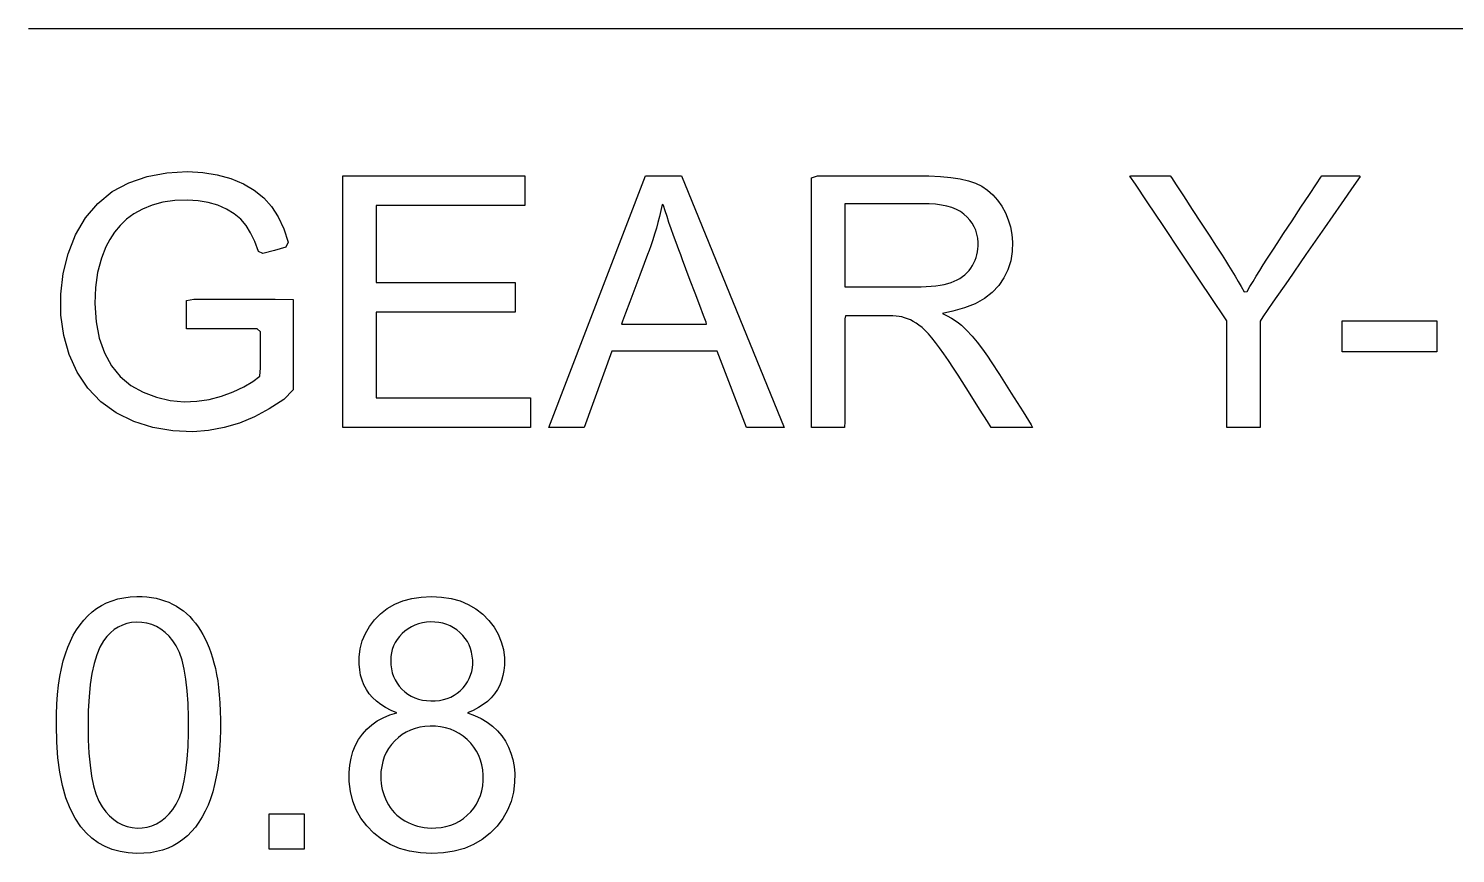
# Model space of a CAD drawing. Header units: metres. Extents: x -88 to 795, y -1311 to -705.
# Drawn here: x -88.2 to 155.5, y -1272.7 to -1131.8 of the extents above; entities that cross this region are included whole.
import ezdxf

# ---------------------------------------------------------------- set-up
doc = ezdxf.new("R2010")
doc.units = ezdxf.units.M

msp = doc.modelspace()

# ---------------------------------------------------------------- linework, layer by layer
at = {"layer": 'COMPONENT1'}
for p, q in [((-71.04, -1158.17), (-67.93, -1157.09)), ((-67.93, -1157.09), (-64.57, -1156.46)), ((-64.57, -1156.46), (-61.02, -1156.27)), ((-61.02, -1156.27), (-58.41, -1156.41)), ((-58.41, -1156.41), (-55.94, -1156.81)), ((-55.94, -1156.81), (-53.63, -1157.46)), ((-53.63, -1157.46), (-51.48, -1158.36)), ((-34.49, -1199.95), (-34.49, -1157)), ((-34.49, -1157), (-3.43, -1157)), ((-3.43, -1157), (-3.43, -1162.07)), ((0.7, -1199.95), (17.2, -1157)), ((17.2, -1157), (23.32, -1157)), ((23.32, -1157), (40.9, -1199.95)), ((45.53, -1157.31), (46.55, -1157)), ((45.53, -1163.23), (45.53, -1157.31)), ((46.55, -1157), (50.39, -1157)), ((50.39, -1157), (55.63, -1157)), ((55.63, -1157), (60.7, -1157)), ((60.7, -1157), (64.04, -1157)), ((64.04, -1157), (65.59, -1157.01)), ((65.59, -1157.01), (67.58, -1157.09)), ((67.58, -1157.09), (69.37, -1157.25)), ((69.37, -1157.25), (70.96, -1157.5)), ((70.96, -1157.5), (72.35, -1157.83)), ((99.94, -1157.03), (100.11, -1157)), ((100.87, -1158.43), (99.94, -1157.03)), ((100.11, -1157), (100.8, -1157)), ((100.8, -1157), (101.85, -1157)), ((101.85, -1157), (103.08, -1157)), ((103.08, -1157), (104.35, -1157)), ((104.35, -1157), (105.5, -1157)), ((105.5, -1157), (106.37, -1157)), ((106.37, -1157), (106.81, -1157)), ((106.81, -1157), (107.02, -1157.29)), ((107.02, -1157.29), (107.82, -1158.52)), ((131.79, -1158.34), (132.53, -1157.22)), ((132.53, -1157.22), (132.71, -1157)), ((132.71, -1157), (133.17, -1157)), ((133.17, -1157), (134.04, -1157)), ((134.04, -1157), (135.15, -1157)), ((135.15, -1157), (136.37, -1157)), ((136.37, -1157), (137.54, -1157)), ((137.54, -1157), (138.52, -1157)), ((139.24, -1157.08), (138.15, -1158.64)), ((138.52, -1157), (139.14, -1157)), ((139.14, -1157), (139.24, -1157.08)), ((-76.36, -1161.69), (-73.88, -1159.69)), ((-73.88, -1159.69), (-71.04, -1158.17)), ((-51.48, -1158.36), (-49.61, -1159.45)), ((-49.61, -1159.45), (-48, -1160.75)), ((72.35, -1157.83), (73.55, -1158.25)), ((73.55, -1158.25), (74.62, -1158.78)), ((74.62, -1158.78), (75.61, -1159.44)), ((75.61, -1159.44), (76.51, -1160.23)), ((102.88, -1161.43), (100.87, -1158.43)), ((107.82, -1158.52), (109.07, -1160.42)), ((130.6, -1160.15), (131.79, -1158.34)), ((138.15, -1158.64), (136, -1161.76)), ((-78.45, -1164.15), (-76.36, -1161.69)), ((-67.04, -1161.99), (-68.69, -1162.66)), ((-65.21, -1161.5), (-67.04, -1161.99)), ((-63.21, -1161.22), (-65.21, -1161.5)), ((-61.05, -1161.13), (-63.21, -1161.22)), ((-59.22, -1161.24), (-61.05, -1161.13)), ((-57.49, -1161.53), (-59.22, -1161.24)), ((-55.86, -1162.02), (-57.49, -1161.53)), ((-54.34, -1162.69), (-55.86, -1162.02)), ((-48, -1160.75), (-46.67, -1162.25)), ((-46.67, -1162.25), (-45.55, -1164)), ((-3.43, -1162.07), (-28.8, -1162.07)), ((-28.8, -1162.07), (-28.8, -1175.22)), ((20.05, -1161.91), (19.83, -1162.92)), ((20.28, -1162.03), (20.05, -1161.91)), ((20.56, -1162.94), (20.28, -1162.03)), ((51.66, -1161.74), (51.22, -1161.75)), ((51.22, -1161.75), (51.22, -1162.49)), ((53.05, -1161.74), (51.66, -1161.74)), ((55.12, -1161.74), (53.05, -1161.74)), ((57.54, -1161.74), (55.12, -1161.74)), ((60.03, -1161.74), (57.54, -1161.74)), ((62.26, -1161.74), (60.03, -1161.74)), ((63.95, -1161.74), (62.26, -1161.74)), ((64.77, -1161.74), (63.95, -1161.74)), ((65.67, -1161.76), (64.77, -1161.74)), ((66.75, -1161.84), (65.67, -1161.76)), ((67.75, -1161.97), (66.75, -1161.84)), ((68.67, -1162.16), (67.75, -1161.97)), ((69.52, -1162.41), (68.67, -1162.16)), ((70.29, -1162.73), (69.52, -1162.41)), ((76.51, -1160.23), (77.32, -1161.14)), ((77.32, -1161.14), (78.05, -1162.18)), ((78.05, -1162.18), (78.67, -1163.32)), ((105.58, -1165.47), (102.88, -1161.43)), ((109.07, -1160.42), (110.56, -1162.71)), ((127.61, -1164.68), (129.14, -1162.36)), ((129.14, -1162.36), (130.6, -1160.15)), ((136, -1161.76), (133.15, -1165.87)), ((-80.15, -1167.08), (-78.45, -1164.15)), ((-71.44, -1164.41), (-72.54, -1165.47)), ((-70.16, -1163.47), (-71.44, -1164.41)), ((-68.69, -1162.66), (-70.16, -1163.47)), ((-53.03, -1163.48), (-54.34, -1162.69)), ((-51.92, -1164.4), (-53.03, -1163.48)), ((-51.02, -1165.45), (-51.92, -1164.4)), ((-45.55, -1164), (-44.59, -1166.03)), ((19.59, -1163.92), (19.33, -1164.93)), ((19.83, -1162.92), (19.59, -1163.92)), ((20.87, -1163.92), (20.56, -1162.94)), ((21.21, -1164.94), (20.87, -1163.92)), ((45.53, -1173.99), (45.53, -1163.23)), ((51.22, -1162.49), (51.22, -1164.15)), ((51.22, -1164.15), (51.22, -1166.43)), ((70.98, -1163.1), (70.29, -1162.73)), ((71.59, -1163.53), (70.98, -1163.1)), ((72.13, -1164.02), (71.59, -1163.53)), ((72.6, -1164.54), (72.13, -1164.02)), ((73, -1165.09), (72.6, -1164.54)), ((78.67, -1163.32), (79.16, -1164.49)), ((79.16, -1164.49), (79.53, -1165.72)), ((110.56, -1162.71), (112.12, -1165.09)), ((126.18, -1166.84), (127.61, -1164.68)), ((-81.43, -1170.31), (-80.15, -1167.08)), ((-73.48, -1166.63), (-74.29, -1167.85)), ((-72.54, -1165.47), (-73.48, -1166.63)), ((-50.24, -1166.7), (-51.02, -1165.45)), ((-49.54, -1168.18), (-50.24, -1166.7)), ((-44.59, -1166.03), (-43.81, -1168.33)), ((18.76, -1166.93), (18.44, -1167.92)), ((19.05, -1165.93), (18.76, -1166.93)), ((19.33, -1164.93), (19.05, -1165.93)), ((21.58, -1166.03), (21.21, -1164.94)), ((21.98, -1167.17), (21.58, -1166.03)), ((22.42, -1168.38), (21.98, -1167.17)), ((51.22, -1166.43), (51.22, -1169.01)), ((73.33, -1165.67), (73, -1165.09)), ((73.6, -1166.29), (73.33, -1165.67)), ((73.8, -1166.94), (73.6, -1166.29)), ((73.94, -1167.63), (73.8, -1166.94)), ((79.53, -1165.72), (79.76, -1166.98)), ((79.76, -1166.98), (79.87, -1168.29)), ((108.61, -1170), (105.58, -1165.47)), ((112.12, -1165.09), (113.55, -1167.28)), ((113.55, -1167.28), (114.66, -1168.97)), ((125.06, -1168.55), (126.18, -1166.84)), ((133.15, -1165.87), (130, -1170.42)), ((-74.97, -1169.13), (-75.73, -1171.06)), ((-74.29, -1167.85), (-74.97, -1169.13)), ((-48.91, -1169.9), (-49.54, -1168.18)), ((-46.19, -1169.71), (-48.17, -1170.26)), ((-44.21, -1169.17), (-46.19, -1169.71)), ((-43.81, -1168.33), (-44.21, -1169.17)), ((17.81, -1169.74), (17.54, -1170.44)), ((18.1, -1168.92), (17.81, -1169.74)), ((18.44, -1167.92), (18.1, -1168.92)), ((22.88, -1169.63), (22.42, -1168.38)), ((23.21, -1170.5), (22.88, -1169.63)), ((51.22, -1169.01), (51.22, -1171.57)), ((73.9, -1169.97), (73.97, -1169.48)), ((74, -1168.35), (73.94, -1167.63)), ((73.97, -1169.48), (74.01, -1168.97)), ((74.01, -1168.97), (74, -1168.35)), ((79.87, -1168.29), (79.82, -1169.88)), ((114.66, -1168.97), (115.25, -1169.87)), ((123.98, -1170.19), (124.43, -1169.51)), ((124.43, -1169.51), (125.06, -1168.55)), ((-82.28, -1173.68), (-81.43, -1170.31)), ((-75.73, -1171.06), (-76.38, -1173.49)), ((-48.17, -1170.26), (-48.91, -1169.9)), ((16.98, -1171.95), (16.22, -1173.97)), ((17.54, -1170.44), (16.98, -1171.95)), ((23.52, -1171.34), (23.21, -1170.5)), ((24.1, -1172.88), (23.52, -1171.34)), ((51.22, -1171.57), (51.22, -1173.8)), ((73.04, -1172.3), (73.28, -1171.85)), ((73.28, -1171.85), (73.49, -1171.39)), ((73.49, -1171.39), (73.66, -1170.93)), ((73.66, -1170.93), (73.8, -1170.45)), ((73.8, -1170.45), (73.9, -1169.97)), ((79.57, -1171.5), (79.1, -1173.01)), ((79.82, -1169.88), (79.57, -1171.5)), ((111.59, -1174.46), (108.61, -1170)), ((115.25, -1169.87), (115.66, -1170.52)), ((115.66, -1170.52), (116.23, -1171.42)), ((116.23, -1171.42), (116.79, -1172.32)), ((122.7, -1172.2), (123.33, -1171.21)), ((123.33, -1171.21), (123.98, -1170.19)), ((130, -1170.42), (126.94, -1174.84)), ((-82.68, -1177.19), (-82.28, -1173.68)), ((-76.38, -1173.49), (-76.75, -1176.04)), ((16.22, -1173.97), (15.37, -1176.24)), ((24.85, -1174.86), (24.1, -1172.88)), ((45.53, -1186.06), (45.53, -1173.99)), ((51.22, -1173.8), (51.22, -1175.36)), ((70.43, -1174.76), (70.9, -1174.49)), ((70.9, -1174.49), (71.33, -1174.2)), ((71.33, -1174.2), (71.74, -1173.88)), ((71.74, -1173.88), (72.11, -1173.52)), ((72.11, -1173.52), (72.45, -1173.14)), ((72.45, -1173.14), (72.76, -1172.73)), ((72.76, -1172.73), (73.04, -1172.3)), ((78.42, -1174.41), (77.53, -1175.72)), ((79.1, -1173.01), (78.42, -1174.41)), ((114.14, -1178.27), (111.59, -1174.46)), ((116.79, -1172.32), (117.34, -1173.21)), ((117.34, -1173.21), (117.88, -1174.11)), ((117.88, -1174.11), (118.41, -1175.01)), ((120.96, -1175.01), (121.51, -1174.1)), ((121.51, -1174.1), (122.09, -1173.16)), ((122.09, -1173.16), (122.7, -1172.2)), ((-76.75, -1176.04), (-76.85, -1178.78)), ((-28.8, -1175.22), (-5.04, -1175.22)), ((-5.04, -1175.22), (-5.04, -1180.26)), ((15.37, -1176.24), (14.53, -1178.49)), ((25.66, -1177.02), (24.85, -1174.86)), ((26.45, -1179.1), (25.66, -1177.02)), ((51.22, -1175.36), (51.22, -1175.95)), ((51.22, -1175.95), (51.73, -1175.95)), ((51.73, -1175.95), (53.07, -1175.95)), ((53.07, -1175.95), (54.98, -1175.95)), ((54.98, -1175.95), (57.18, -1175.95)), ((57.18, -1175.95), (59.4, -1175.95)), ((59.4, -1175.95), (61.36, -1175.95)), ((61.36, -1175.95), (62.8, -1175.95)), ((62.8, -1175.95), (63.43, -1175.95)), ((63.43, -1175.95), (64.25, -1175.95)), ((64.25, -1175.95), (65.14, -1175.91)), ((65.14, -1175.91), (65.98, -1175.85)), ((65.98, -1175.85), (66.77, -1175.77)), ((66.77, -1175.77), (67.5, -1175.66)), ((67.5, -1175.66), (68.18, -1175.53)), ((68.18, -1175.53), (68.81, -1175.38)), ((68.81, -1175.38), (69.39, -1175.2)), ((69.39, -1175.2), (69.93, -1174.99)), ((69.93, -1174.99), (70.43, -1174.76)), ((76.42, -1176.91), (75.08, -1177.95)), ((77.53, -1175.72), (76.42, -1176.91)), ((118.41, -1175.01), (118.93, -1175.91)), ((118.93, -1175.91), (119.43, -1176.81)), ((119.43, -1176.81), (119.93, -1176.76)), ((119.93, -1176.76), (120.43, -1175.9)), ((120.43, -1175.9), (120.96, -1175.01)), ((126.94, -1174.84), (124.36, -1178.57)), ((-82.64, -1180.8), (-82.68, -1177.19)), ((-76.85, -1178.78), (-76.64, -1181.91)), ((-61.18, -1178.3), (-59.93, -1178.06)), ((-61.18, -1179.98), (-61.18, -1178.3)), ((-59.93, -1178.06), (-53.44, -1178.05)), ((-53.44, -1178.05), (-46.04, -1178.04)), ((-46.04, -1178.04), (-42.98, -1178.08)), ((-42.98, -1178.08), (-42.98, -1181.89)), ((14.53, -1178.49), (13.8, -1180.43)), ((27.11, -1180.84), (26.45, -1179.1)), ((73.51, -1178.82), (71.7, -1179.53)), ((75.08, -1177.95), (73.51, -1178.82)), ((115.89, -1180.89), (114.14, -1178.27)), ((124.36, -1178.57), (122.64, -1181.05)), ((-82.16, -1184.25), (-82.64, -1180.8)), ((-76.64, -1181.91), (-76.1, -1184.73)), ((-61.18, -1182.08), (-61.18, -1179.98)), ((-42.98, -1181.89), (-42.98, -1188.59)), ((-5.04, -1180.26), (-28.8, -1180.26)), ((-28.8, -1180.26), (-28.8, -1194.88)), ((13.29, -1181.8), (13.1, -1182.31)), ((13.8, -1180.43), (13.29, -1181.8)), ((27.54, -1182), (27.11, -1180.84)), ((51.37, -1180.88), (51.22, -1181.41)), ((51.22, -1181.41), (51.22, -1184.76)), ((52.48, -1180.88), (51.37, -1180.88)), ((54.22, -1180.88), (52.48, -1180.88)), ((56.04, -1180.88), (54.22, -1180.88)), ((57.41, -1180.88), (56.04, -1180.88)), ((57.98, -1180.88), (57.41, -1180.88)), ((58.75, -1180.89), (57.98, -1180.88)), ((59.44, -1180.91), (58.75, -1180.89)), ((60.03, -1180.95), (59.44, -1180.91)), ((60.54, -1181.01), (60.03, -1180.95)), ((60.95, -1181.08), (60.54, -1181.01)), ((61.45, -1181.21), (60.95, -1181.08)), ((61.94, -1181.39), (61.45, -1181.21)), ((62.44, -1181.6), (61.94, -1181.39)), ((62.93, -1181.85), (62.44, -1181.6)), ((63.41, -1182.13), (62.93, -1181.85)), ((69.67, -1180.08), (67.91, -1180.47)), ((67.91, -1180.47), (68.71, -1180.88)), ((68.71, -1180.88), (69.44, -1181.29)), ((69.44, -1181.29), (70.09, -1181.7)), ((71.7, -1179.53), (69.67, -1180.08)), ((70.09, -1181.7), (70.66, -1182.1)), ((116.47, -1181.76), (115.89, -1180.89)), ((116.47, -1182.66), (116.47, -1181.76)), ((122.64, -1181.05), (122.15, -1181.78)), ((122.15, -1181.78), (122.15, -1182.81)), ((136.16, -1187.06), (136.16, -1181.76)), ((136.16, -1181.76), (152.36, -1181.76)), ((152.36, -1181.76), (152.36, -1187.06)), ((-81.23, -1187.5), (-82.16, -1184.25)), ((-61.18, -1183.1), (-61.18, -1182.08)), ((-58.61, -1183.1), (-61.18, -1183.1)), ((-53.36, -1183.1), (-58.61, -1183.1)), ((-49.14, -1183.1), (-53.36, -1183.1)), ((-48.55, -1183.65), (-49.14, -1183.1)), ((-48.55, -1186.51), (-48.55, -1183.65)), ((13.1, -1182.31), (13.69, -1182.31)), ((13.69, -1182.31), (15.27, -1182.31)), ((15.27, -1182.31), (17.52, -1182.31)), ((17.52, -1182.31), (20.11, -1182.31)), ((20.11, -1182.31), (22.74, -1182.31)), ((22.74, -1182.31), (25.08, -1182.31)), ((25.08, -1182.31), (26.81, -1182.31)), ((26.81, -1182.31), (27.63, -1182.31)), ((27.63, -1182.31), (27.54, -1182)), ((63.9, -1182.46), (63.41, -1182.13)), ((64.42, -1182.88), (63.9, -1182.46)), ((64.95, -1183.38), (64.42, -1182.88)), ((65.52, -1183.98), (64.95, -1183.38)), ((66.1, -1184.66), (65.52, -1183.98)), ((70.66, -1182.1), (71.15, -1182.5)), ((71.15, -1182.5), (72.04, -1183.36)), ((72.04, -1183.36), (72.96, -1184.34)), ((72.96, -1184.34), (73.86, -1185.41)), ((116.47, -1184.77), (116.47, -1182.66)), ((122.15, -1182.81), (122.15, -1185.01)), ((-76.1, -1184.73), (-75.22, -1187.23)), ((-48.55, -1189.76), (-48.55, -1186.51)), ((45.53, -1195.89), (45.53, -1186.06)), ((51.22, -1184.76), (51.22, -1189.84)), ((66.72, -1185.44), (66.1, -1184.66)), ((67.39, -1186.34), (66.72, -1185.44)), ((68.12, -1187.37), (67.39, -1186.34)), ((73.86, -1185.41), (74.74, -1186.56)), ((74.74, -1186.56), (75.6, -1187.79)), ((116.47, -1187.69), (116.47, -1184.77)), ((122.15, -1185.01), (122.15, -1187.98)), ((-79.86, -1190.54), (-81.23, -1187.5)), ((-75.22, -1187.23), (-74.02, -1189.41)), ((-42.98, -1188.59), (-42.98, -1193.53)), ((11.46, -1186.94), (6.74, -1199.95)), ((29.42, -1186.94), (11.46, -1186.94)), ((34.43, -1199.95), (29.42, -1186.94)), ((68.92, -1188.53), (68.12, -1187.37)), ((69.78, -1189.82), (68.92, -1188.53)), ((75.6, -1187.79), (76.21, -1188.73)), ((76.21, -1188.73), (77.63, -1190.93)), ((116.47, -1191.01), (116.47, -1187.69)), ((122.15, -1187.98), (122.15, -1191.31)), ((152.36, -1187.06), (136.16, -1187.06)), ((-78.06, -1193.26), (-79.86, -1190.54)), ((-74.02, -1189.41), (-72.51, -1191.25)), ((-72.51, -1191.25), (-70.7, -1192.76)), ((-49.89, -1192.12), (-48.66, -1191.2)), ((-48.66, -1191.2), (-48.55, -1189.76)), ((51.22, -1189.84), (51.22, -1195.09)), ((70.57, -1191.04), (69.78, -1189.82)), ((71.26, -1192.12), (70.57, -1191.04)), ((77.63, -1190.93), (79.65, -1194.11)), ((116.47, -1194.3), (116.47, -1191.01)), ((122.15, -1191.31), (122.15, -1194.59)), ((-75.84, -1195.57), (-78.06, -1193.26)), ((-70.7, -1192.76), (-68.59, -1193.93)), ((-68.59, -1193.93), (-66.34, -1194.79)), ((-55.23, -1194.62), (-53.2, -1193.85)), ((-53.2, -1193.85), (-51.4, -1193)), ((-51.4, -1193), (-49.89, -1192.12)), ((-42.98, -1193.53), (-44.59, -1195.18)), ((72.64, -1194.29), (71.26, -1192.12)), ((79.65, -1194.11), (81.68, -1197.28)), ((-73.18, -1197.47), (-75.84, -1195.57)), ((-66.34, -1194.79), (-64.01, -1195.33)), ((-64.01, -1195.33), (-61.6, -1195.55)), ((-61.6, -1195.55), (-59.4, -1195.48)), ((-59.4, -1195.48), (-57.3, -1195.17)), ((-57.3, -1195.17), (-55.23, -1194.62)), ((-44.59, -1195.18), (-47.07, -1196.8)), ((-28.8, -1194.88), (-2.43, -1194.88)), ((-2.43, -1194.88), (-2.43, -1199.95)), ((45.53, -1199.95), (45.53, -1195.89)), ((51.22, -1195.09), (51.22, -1198.93)), ((74.24, -1196.81), (72.64, -1194.29)), ((116.47, -1197.17), (116.47, -1194.3)), ((122.15, -1194.59), (122.15, -1197.39)), ((-70.16, -1198.95), (-73.18, -1197.47)), ((-66.92, -1199.98), (-70.16, -1198.95)), ((-49.59, -1198.14), (-52.16, -1199.2)), ((-47.07, -1196.8), (-49.59, -1198.14)), ((51.22, -1198.93), (51.18, -1199.95)), ((75.59, -1198.94), (74.24, -1196.81)), ((76.23, -1199.94), (75.59, -1198.94)), ((81.68, -1197.28), (83.09, -1199.49)), ((116.47, -1199.19), (116.47, -1197.17)), ((122.15, -1197.39), (122.15, -1199.31)), ((-63.5, -1200.55), (-66.92, -1199.98)), ((-60.12, -1200.68), (-63.5, -1200.55)), ((-57.43, -1200.47), (-60.12, -1200.68)), ((-54.78, -1199.97), (-57.43, -1200.47)), ((-52.16, -1199.2), (-54.78, -1199.97)), ((-2.43, -1199.95), (-34.49, -1199.95)), ((6.74, -1199.95), (0.7, -1199.95)), ((40.9, -1199.95), (34.43, -1199.95)), ((46.07, -1199.95), (45.53, -1199.95)), ((47.37, -1199.95), (46.07, -1199.95)), ((48.97, -1199.95), (47.37, -1199.95)), ((50.39, -1199.95), (48.97, -1199.95)), ((51.18, -1199.95), (50.39, -1199.95)), ((76.79, -1199.95), (76.23, -1199.94)), ((78.35, -1199.95), (76.79, -1199.95)), ((80.35, -1199.95), (78.35, -1199.95)), ((82.19, -1199.95), (80.35, -1199.95)), ((83.29, -1199.95), (82.19, -1199.95)), ((83.09, -1199.49), (83.29, -1199.95)), ((116.47, -1199.95), (116.47, -1199.19)), ((116.71, -1199.95), (116.47, -1199.95)), ((117.34, -1199.95), (116.71, -1199.95)), ((118.23, -1199.95), (117.34, -1199.95)), ((119.26, -1199.95), (118.23, -1199.95)), ((120.3, -1199.95), (119.26, -1199.95)), ((121.21, -1199.95), (120.3, -1199.95)), ((121.87, -1199.95), (121.21, -1199.95)), ((122.15, -1199.95), (121.87, -1199.95)), ((122.15, -1199.31), (122.15, -1199.95)), ((-76.54, -1230.86), (-75.71, -1230.34)), ((-75.71, -1230.34), (-74.83, -1229.89)), ((-74.83, -1229.89), (-73.9, -1229.53)), ((-73.9, -1229.53), (-72.93, -1229.24)), ((-72.93, -1229.24), (-71.9, -1229.03)), ((-71.9, -1229.03), (-70.83, -1228.89)), ((-70.83, -1228.89), (-69.7, -1228.83)), ((-69.7, -1228.83), (-68.78, -1228.84)), ((-68.78, -1228.84), (-67.96, -1228.9)), ((-67.96, -1228.9), (-67.16, -1228.99)), ((-67.16, -1228.99), (-66.39, -1229.13)), ((-66.39, -1229.13), (-65.64, -1229.31)), ((-65.64, -1229.31), (-64.93, -1229.53)), ((-64.93, -1229.53), (-64.23, -1229.8)), ((-64.23, -1229.8), (-63.57, -1230.11)), ((-63.57, -1230.11), (-62.92, -1230.46)), ((-62.92, -1230.46), (-62.31, -1230.85)), ((-26.9, -1230.87), (-25.62, -1230.14)), ((-25.62, -1230.14), (-24.23, -1229.57)), ((-24.23, -1229.57), (-22.72, -1229.16)), ((-22.72, -1229.16), (-21.1, -1228.91)), ((-21.1, -1228.91), (-19.37, -1228.83)), ((-19.37, -1228.83), (-17.62, -1228.91)), ((-17.62, -1228.91), (-15.99, -1229.16)), ((-15.99, -1229.16), (-14.47, -1229.58)), ((-14.47, -1229.58), (-13.07, -1230.17)), ((-13.07, -1230.17), (-11.77, -1230.92)), ((-79.38, -1233.65), (-78.74, -1232.85)), ((-78.74, -1232.85), (-78.05, -1232.12)), ((-78.05, -1232.12), (-77.32, -1231.46)), ((-77.32, -1231.46), (-76.54, -1230.86)), ((-62.31, -1230.85), (-61.73, -1231.27)), ((-61.73, -1231.27), (-61.17, -1231.74)), ((-61.17, -1231.74), (-60.64, -1232.24)), ((-60.64, -1232.24), (-60.14, -1232.78)), ((-60.14, -1232.78), (-59.67, -1233.36)), ((-29.96, -1233.93), (-29.09, -1232.81)), ((-29.09, -1232.81), (-28.06, -1231.77)), ((-28.06, -1231.77), (-26.9, -1230.87)), ((-11.77, -1230.92), (-10.59, -1231.84)), ((-10.59, -1231.84), (-9.54, -1232.9)), ((-9.54, -1232.9), (-8.66, -1234.04)), ((-81.02, -1236.43), (-80.52, -1235.44)), ((-80.52, -1235.44), (-79.98, -1234.51)), ((-79.98, -1234.51), (-79.38, -1233.65)), ((-74.2, -1235.02), (-74.79, -1235.65)), ((-73.56, -1234.48), (-74.2, -1235.02)), ((-72.87, -1234.04), (-73.56, -1234.48)), ((-72.14, -1233.69), (-72.87, -1234.04)), ((-71.37, -1233.43), (-72.14, -1233.69)), ((-70.56, -1233.27), (-71.37, -1233.43)), ((-69.69, -1233.2), (-70.56, -1233.27)), ((-68.8, -1233.23), (-69.69, -1233.2)), ((-67.94, -1233.36), (-68.8, -1233.23)), ((-67.11, -1233.6), (-67.94, -1233.36)), ((-66.32, -1233.94), (-67.11, -1233.6)), ((-65.57, -1234.39), (-66.32, -1233.94)), ((-64.86, -1234.94), (-65.57, -1234.39)), ((-64.18, -1235.6), (-64.86, -1234.94)), ((-59.67, -1233.36), (-59.22, -1233.97)), ((-59.22, -1233.97), (-58.8, -1234.62)), ((-58.8, -1234.62), (-58.4, -1235.31)), ((-58.4, -1235.31), (-58.03, -1236.03)), ((-31.17, -1236.39), (-30.65, -1235.12)), ((-30.65, -1235.12), (-29.96, -1233.93)), ((-24.38, -1235.16), (-24.83, -1235.65)), ((-23.88, -1234.71), (-24.38, -1235.16)), ((-23.35, -1234.31), (-23.88, -1234.71)), ((-22.78, -1233.97), (-23.35, -1234.31)), ((-22.19, -1233.7), (-22.78, -1233.97)), ((-21.56, -1233.48), (-22.19, -1233.7)), ((-20.9, -1233.32), (-21.56, -1233.48)), ((-20.21, -1233.21), (-20.9, -1233.32)), ((-19.49, -1233.17), (-20.21, -1233.21)), ((-18.77, -1233.18), (-19.49, -1233.17)), ((-18.07, -1233.26), (-18.77, -1233.18)), ((-17.4, -1233.39), (-18.07, -1233.26)), ((-16.76, -1233.59), (-17.4, -1233.39)), ((-16.15, -1233.84), (-16.76, -1233.59)), ((-15.57, -1234.16), (-16.15, -1233.84)), ((-15.02, -1234.53), (-15.57, -1234.16)), ((-14.5, -1234.97), (-15.02, -1234.53)), ((-14.02, -1235.45), (-14.5, -1234.97)), ((-13.59, -1235.97), (-14.02, -1235.45)), ((-8.66, -1234.04), (-7.96, -1235.25)), ((-7.96, -1235.25), (-7.44, -1236.53)), ((-81.88, -1238.61), (-81.48, -1237.49)), ((-81.48, -1237.49), (-81.02, -1236.43)), ((-75.98, -1237.49), (-76.51, -1238.78)), ((-75.36, -1236.4), (-75.98, -1237.49)), ((-74.79, -1235.65), (-75.36, -1236.4)), ((-63.54, -1236.37), (-64.18, -1235.6)), ((-62.94, -1237.26), (-63.54, -1236.37)), ((-62.41, -1238.36), (-62.94, -1237.26)), ((-58.03, -1236.03), (-57.68, -1236.79)), ((-57.68, -1236.79), (-57.35, -1237.58)), ((-57.35, -1237.58), (-57.04, -1238.4)), ((-31.68, -1239.17), (-31.51, -1237.74)), ((-31.51, -1237.74), (-31.17, -1236.39)), ((-26.04, -1237.84), (-26.19, -1238.45)), ((-25.83, -1237.26), (-26.04, -1237.84)), ((-25.56, -1236.7), (-25.83, -1237.26)), ((-25.23, -1236.16), (-25.56, -1236.7)), ((-24.83, -1235.65), (-25.23, -1236.16)), ((-13.23, -1236.52), (-13.59, -1235.97)), ((-12.92, -1237.09), (-13.23, -1236.52)), ((-12.68, -1237.7), (-12.92, -1237.09)), ((-12.5, -1238.33), (-12.68, -1237.7)), ((-7.44, -1236.53), (-7.08, -1237.88)), ((-7.08, -1237.88), (-6.91, -1239.31)), ((-82.56, -1241.11), (-82.24, -1239.81)), ((-82.24, -1239.81), (-81.88, -1238.61)), ((-76.97, -1240.28), (-77.34, -1241.97)), ((-76.51, -1238.78), (-76.97, -1240.28)), ((-61.96, -1239.68), (-62.41, -1238.36)), ((-61.59, -1241.21), (-61.96, -1239.68)), ((-57.04, -1238.4), (-56.76, -1239.27)), ((-56.76, -1239.27), (-56.5, -1240.16)), ((-56.5, -1240.16), (-56.26, -1241.1)), ((-31.69, -1240.4), (-31.68, -1239.17)), ((-31.61, -1241.35), (-31.69, -1240.4)), ((-26.28, -1239.08), (-26.31, -1239.73)), ((-26.31, -1239.73), (-26.28, -1240.46)), ((-26.19, -1238.45), (-26.28, -1239.08)), ((-12.38, -1238.98), (-12.5, -1238.33)), ((-12.31, -1239.67), (-12.38, -1238.98)), ((-12.37, -1241.02), (-12.31, -1240.36)), ((-12.31, -1240.36), (-12.31, -1239.67)), ((-6.91, -1239.31), (-6.9, -1240.53)), ((-83.04, -1243.97), (-82.82, -1242.49)), ((-82.82, -1242.49), (-82.56, -1241.11)), ((-77.34, -1241.97), (-77.63, -1243.87)), ((-61.29, -1242.96), (-61.59, -1241.21)), ((-56.26, -1241.1), (-56.05, -1242.11)), ((-56.05, -1242.11), (-55.87, -1243.2)), ((-31.45, -1242.25), (-31.61, -1241.35)), ((-31.21, -1243.11), (-31.45, -1242.25)), ((-26.28, -1240.46), (-26.19, -1241.16)), ((-26.19, -1241.16), (-26.05, -1241.83)), ((-26.05, -1241.83), (-25.84, -1242.46)), ((-25.84, -1242.46), (-25.57, -1243.06)), ((-13.2, -1243.4), (-12.9, -1242.84)), ((-12.9, -1242.84), (-12.67, -1242.26)), ((-12.67, -1242.26), (-12.49, -1241.65)), ((-12.49, -1241.65), (-12.37, -1241.02)), ((-7.14, -1242.32), (-7.38, -1243.16)), ((-6.98, -1241.44), (-7.14, -1242.32)), ((-6.9, -1240.53), (-6.98, -1241.44)), ((-83.2, -1245.53), (-83.04, -1243.97)), ((-77.63, -1243.87), (-77.83, -1245.97)), ((-61.06, -1244.92), (-61.29, -1242.96)), ((-60.91, -1247.1), (-61.06, -1244.92)), ((-55.87, -1243.2), (-55.72, -1244.38)), ((-55.72, -1244.38), (-55.6, -1245.63)), ((-30.88, -1243.92), (-31.21, -1243.11)), ((-30.48, -1244.69), (-30.88, -1243.92)), ((-29.99, -1245.42), (-30.48, -1244.69)), ((-25.57, -1243.06), (-25.24, -1243.62)), ((-25.24, -1243.62), (-24.86, -1244.15)), ((-24.86, -1244.15), (-24.41, -1244.65)), ((-24.41, -1244.65), (-23.91, -1245.11)), ((-23.91, -1245.11), (-23.38, -1245.5)), ((-14.95, -1245.32), (-14.44, -1244.9)), ((-14.44, -1244.9), (-13.97, -1244.43)), ((-13.97, -1244.43), (-13.55, -1243.92)), ((-13.55, -1243.92), (-13.2, -1243.4)), ((-8.1, -1244.71), (-8.58, -1245.43)), ((-7.7, -1243.95), (-8.1, -1244.71)), ((-7.38, -1243.16), (-7.7, -1243.95)), ((-83.4, -1248.94), (-83.32, -1247.19)), ((-83.32, -1247.19), (-83.2, -1245.53)), ((-77.83, -1245.97), (-77.96, -1248.27)), ((-60.84, -1249.5), (-60.91, -1247.1)), ((-55.6, -1245.63), (-55.51, -1246.96)), ((-55.51, -1246.96), (-55.45, -1248.37)), ((-29.42, -1246.09), (-29.99, -1245.42)), ((-28.76, -1246.71), (-29.42, -1246.09)), ((-28.02, -1247.28), (-28.76, -1246.71)), ((-27.18, -1247.79), (-28.02, -1247.28)), ((-23.38, -1245.5), (-22.81, -1245.84)), ((-22.81, -1245.84), (-22.21, -1246.12)), ((-22.21, -1246.12), (-21.57, -1246.34)), ((-21.57, -1246.34), (-20.9, -1246.5)), ((-20.9, -1246.5), (-20.19, -1246.6)), ((-20.19, -1246.6), (-19.44, -1246.64)), ((-19.44, -1246.64), (-18.7, -1246.63)), ((-18.7, -1246.63), (-17.99, -1246.56)), ((-17.99, -1246.56), (-17.31, -1246.43)), ((-17.31, -1246.43), (-16.67, -1246.24)), ((-16.67, -1246.24), (-16.06, -1245.99)), ((-16.06, -1245.99), (-15.49, -1245.68)), ((-15.49, -1245.68), (-14.95, -1245.32)), ((-10.52, -1247.28), (-11.34, -1247.79)), ((-9.79, -1246.72), (-10.52, -1247.28)), ((-9.15, -1246.1), (-9.79, -1246.72)), ((-8.58, -1245.43), (-9.15, -1246.1)), ((-83.42, -1250.78), (-83.4, -1248.94)), ((-77.96, -1248.27), (-78, -1250.78)), ((-60.84, -1252.05), (-60.84, -1249.5)), ((-55.45, -1248.37), (-55.41, -1249.87)), ((-55.41, -1249.87), (-55.41, -1251.55)), ((-29.55, -1250.72), (-28.61, -1250.07)), ((-28.61, -1250.07), (-27.59, -1249.51)), ((-27.59, -1249.51), (-26.47, -1249.04)), ((-26.26, -1248.26), (-27.18, -1247.79)), ((-26.47, -1249.04), (-25.26, -1248.67)), ((-25.26, -1248.67), (-26.26, -1248.26)), ((-12.24, -1248.26), (-13.22, -1248.67)), ((-13.22, -1248.67), (-12, -1249.12)), ((-11.34, -1247.79), (-12.24, -1248.26)), ((-12, -1249.12), (-10.88, -1249.65)), ((-10.88, -1249.65), (-9.85, -1250.27)), ((-83.35, -1253.67), (-83.42, -1250.78)), ((-78, -1250.78), (-77.96, -1253.27)), ((-60.91, -1254.43), (-60.84, -1252.05)), ((-55.41, -1251.55), (-55.46, -1253.34)), ((-31.79, -1253.22), (-31.14, -1252.3)), ((-31.14, -1252.3), (-30.39, -1251.46)), ((-30.39, -1251.46), (-29.55, -1250.72)), ((-24.36, -1252.4), (-25.01, -1252.9)), ((-23.66, -1251.97), (-24.36, -1252.4)), ((-22.93, -1251.62), (-23.66, -1251.97)), ((-22.15, -1251.34), (-22.93, -1251.62)), ((-21.34, -1251.14), (-22.15, -1251.34)), ((-20.49, -1251.01), (-21.34, -1251.14)), ((-19.6, -1250.95), (-20.49, -1251.01)), ((-18.68, -1250.98), (-19.6, -1250.95)), ((-17.79, -1251.07), (-18.68, -1250.98)), ((-16.94, -1251.24), (-17.79, -1251.07)), ((-16.13, -1251.49), (-16.94, -1251.24)), ((-15.35, -1251.82), (-16.13, -1251.49)), ((-14.62, -1252.22), (-15.35, -1251.82)), ((-13.92, -1252.69), (-14.62, -1252.22)), ((-9.85, -1250.27), (-8.93, -1250.97)), ((-8.93, -1250.97), (-8.1, -1251.74)), ((-8.1, -1251.74), (-7.36, -1252.6)), ((-7.36, -1252.6), (-6.73, -1253.53)), ((-83.16, -1256.35), (-83.35, -1253.67)), ((-77.96, -1253.27), (-77.85, -1255.56)), ((-61.06, -1256.6), (-60.91, -1254.43)), ((-55.55, -1255.04), (-55.69, -1256.65)), ((-55.46, -1253.34), (-55.55, -1255.04)), ((-32.77, -1255.27), (-32.33, -1254.21)), ((-32.33, -1254.21), (-31.79, -1253.22)), ((-26.67, -1254.78), (-27.08, -1255.48)), ((-26.19, -1254.11), (-26.67, -1254.78)), ((-25.63, -1253.48), (-26.19, -1254.11)), ((-25.01, -1252.9), (-25.63, -1253.48)), ((-13.26, -1253.24), (-13.92, -1252.69)), ((-12.65, -1253.86), (-13.26, -1253.24)), ((-12.12, -1254.52), (-12.65, -1253.86)), ((-11.66, -1255.22), (-12.12, -1254.52)), ((-6.73, -1253.53), (-6.2, -1254.52)), ((-6.2, -1254.52), (-5.78, -1255.57)), ((-82.83, -1258.83), (-83.16, -1256.35)), ((-77.85, -1255.56), (-77.66, -1257.62)), ((-61.29, -1258.56), (-61.06, -1256.6)), ((-55.69, -1256.65), (-55.87, -1258.17)), ((-33.31, -1257.6), (-33.09, -1256.4)), ((-33.09, -1256.4), (-32.77, -1255.27)), ((-27.68, -1257), (-27.86, -1257.82)), ((-27.42, -1256.22), (-27.68, -1257)), ((-27.08, -1255.48), (-27.42, -1256.22)), ((-11.28, -1255.96), (-11.66, -1255.22)), ((-10.98, -1256.75), (-11.28, -1255.96)), ((-10.75, -1257.57), (-10.98, -1256.75)), ((-5.78, -1255.57), (-5.46, -1256.67)), ((-5.46, -1256.67), (-5.25, -1257.84)), ((-82.38, -1261.1), (-82.83, -1258.83)), ((-77.66, -1257.62), (-77.4, -1259.48)), ((-77.4, -1259.48), (-77.06, -1261.12)), ((-61.59, -1260.3), (-61.29, -1258.56)), ((-56.11, -1259.6), (-56.39, -1260.94)), ((-55.87, -1258.17), (-56.11, -1259.6)), ((-33.42, -1258.88), (-33.31, -1257.6)), ((-33.41, -1260.43), (-33.42, -1258.88)), ((-27.98, -1258.68), (-28.01, -1259.57)), ((-28.01, -1259.57), (-28, -1260.12)), ((-27.86, -1257.82), (-27.98, -1258.68)), ((-10.6, -1258.43), (-10.75, -1257.57)), ((-10.53, -1259.33), (-10.6, -1258.43)), ((-10.53, -1260.25), (-10.53, -1259.33)), ((-5.25, -1257.84), (-5.14, -1259.05)), ((-5.14, -1259.05), (-5.15, -1260.55)), ((-81.79, -1263.17), (-82.38, -1261.1)), ((-77.06, -1261.12), (-76.65, -1262.54)), ((-62.41, -1263.15), (-61.96, -1261.83)), ((-61.96, -1261.83), (-61.59, -1260.3)), ((-56.72, -1262.19), (-57.09, -1263.36)), ((-56.39, -1260.94), (-56.72, -1262.19)), ((-33.21, -1262.13), (-33.41, -1260.43)), ((-32.81, -1263.74), (-33.21, -1262.13)), ((-28, -1260.12), (-27.95, -1260.67)), ((-27.95, -1260.67), (-27.87, -1261.22)), ((-27.87, -1261.22), (-27.75, -1261.76)), ((-27.75, -1261.76), (-27.61, -1262.29)), ((-27.61, -1262.29), (-27.43, -1262.82)), ((-10.99, -1262.78), (-10.76, -1261.98)), ((-10.76, -1261.98), (-10.61, -1261.13)), ((-10.61, -1261.13), (-10.53, -1260.25)), ((-5.35, -1262.23), (-5.75, -1263.81)), ((-5.15, -1260.55), (-5.35, -1262.23)), ((-81.08, -1265.03), (-81.79, -1263.17)), ((-76.65, -1262.54), (-76.16, -1263.75)), ((-76.16, -1263.75), (-75.6, -1264.75)), ((-75.6, -1264.75), (-74.98, -1265.57)), ((-63.54, -1265.16), (-62.94, -1264.26)), ((-62.94, -1264.26), (-62.41, -1263.15)), ((-57.52, -1264.45), (-57.99, -1265.49)), ((-57.09, -1263.36), (-57.52, -1264.45)), ((-32.21, -1265.25), (-32.81, -1263.74)), ((-27.43, -1262.82), (-27.22, -1263.35)), ((-27.22, -1263.35), (-26.97, -1263.87)), ((-26.97, -1263.87), (-26.7, -1264.38)), ((-26.7, -1264.38), (-26.39, -1264.86)), ((-12.13, -1264.94), (-11.67, -1264.26)), ((-11.67, -1264.26), (-11.3, -1263.54)), ((-11.3, -1263.54), (-10.99, -1262.78)), ((-5.75, -1263.81), (-6.35, -1265.3)), ((-80.23, -1266.68), (-81.08, -1265.03)), ((-79.26, -1268.13), (-80.23, -1266.68)), ((-74.98, -1265.57), (-74.32, -1266.29)), ((-74.32, -1266.29), (-73.63, -1266.89)), ((-73.63, -1266.89), (-72.9, -1267.4)), ((-66.31, -1267.61), (-65.56, -1267.16)), ((-65.56, -1267.16), (-64.85, -1266.6)), ((-64.85, -1266.6), (-64.18, -1265.93)), ((-64.18, -1265.93), (-63.54, -1265.16)), ((-58.5, -1266.45), (-59.07, -1267.35)), ((-57.99, -1265.49), (-58.5, -1266.45)), ((-47.09, -1271.96), (-47.09, -1265.95)), ((-47.09, -1265.95), (-41.08, -1265.95)), ((-41.08, -1265.95), (-41.08, -1271.96)), ((-31.41, -1266.67), (-32.21, -1265.25)), ((-30.42, -1268), (-31.41, -1266.67)), ((-26.39, -1264.86), (-26.05, -1265.31)), ((-26.05, -1265.31), (-25.68, -1265.74)), ((-25.68, -1265.74), (-25.28, -1266.13)), ((-25.28, -1266.13), (-24.84, -1266.49)), ((-24.84, -1266.49), (-24.38, -1266.83)), ((-24.38, -1266.83), (-23.88, -1267.14)), ((-23.88, -1267.14), (-23.36, -1267.41)), ((-15.31, -1267.55), (-14.58, -1267.17)), ((-14.58, -1267.17), (-13.9, -1266.71)), ((-13.9, -1266.71), (-13.25, -1266.18)), ((-13.25, -1266.18), (-12.66, -1265.59)), ((-12.66, -1265.59), (-12.13, -1264.94)), ((-7.15, -1266.7), (-8.15, -1268.02)), ((-6.35, -1265.3), (-7.15, -1266.7)), ((-78.33, -1269.19), (-79.26, -1268.13)), ((-77.34, -1270.1), (-78.33, -1269.19)), ((-72.9, -1267.4), (-72.14, -1267.8)), ((-72.14, -1267.8), (-71.34, -1268.09)), ((-71.34, -1268.09), (-70.5, -1268.27)), ((-70.5, -1268.27), (-69.64, -1268.35)), ((-69.64, -1268.35), (-68.75, -1268.33)), ((-68.75, -1268.33), (-67.9, -1268.19)), ((-67.9, -1268.19), (-67.09, -1267.95)), ((-67.09, -1267.95), (-66.31, -1267.61)), ((-60.34, -1268.96), (-61.05, -1269.67)), ((-59.68, -1268.19), (-60.34, -1268.96)), ((-59.07, -1267.35), (-59.68, -1268.19)), ((-29.22, -1269.22), (-30.42, -1268)), ((-27.88, -1270.28), (-29.22, -1269.22)), ((-23.36, -1267.41), (-22.82, -1267.65)), ((-22.82, -1267.65), (-22.28, -1267.86)), ((-22.28, -1267.86), (-21.73, -1268.03)), ((-21.73, -1268.03), (-21.17, -1268.16)), ((-21.17, -1268.16), (-20.59, -1268.26)), ((-20.59, -1268.26), (-20.01, -1268.33)), ((-20.01, -1268.33), (-19.42, -1268.36)), ((-19.42, -1268.36), (-18.61, -1268.34)), ((-18.61, -1268.34), (-17.72, -1268.25)), ((-17.72, -1268.25), (-16.88, -1268.09)), ((-16.88, -1268.09), (-16.07, -1267.86)), ((-16.07, -1267.86), (-15.31, -1267.55)), ((-9.34, -1269.24), (-10.68, -1270.29)), ((-8.15, -1268.02), (-9.34, -1269.24)), ((-76.27, -1270.87), (-77.34, -1270.1)), ((-75.11, -1271.51), (-76.27, -1270.87)), ((-73.87, -1272.01), (-75.11, -1271.51)), ((-72.55, -1272.37), (-73.87, -1272.01)), ((-64.35, -1271.79), (-65.31, -1272.12)), ((-63.45, -1271.37), (-64.35, -1271.79)), ((-62.6, -1270.88), (-63.45, -1271.37)), ((-61.8, -1270.31), (-62.6, -1270.88)), ((-61.05, -1269.67), (-61.8, -1270.31)), ((-41.08, -1271.96), (-47.09, -1271.96)), ((-26.41, -1271.15), (-27.88, -1270.28)), ((-24.82, -1271.83), (-26.41, -1271.15)), ((-23.1, -1272.31), (-24.82, -1271.83)), ((-13.74, -1271.83), (-15.46, -1272.31)), ((-12.15, -1271.16), (-13.74, -1271.83)), ((-10.68, -1270.29), (-12.15, -1271.16)), ((-71.15, -1272.6), (-72.55, -1272.37)), ((-69.67, -1272.69), (-71.15, -1272.6)), ((-68.46, -1272.67), (-69.67, -1272.69)), ((-67.36, -1272.56), (-68.46, -1272.67)), ((-66.31, -1272.38), (-67.36, -1272.56)), ((-65.31, -1272.12), (-66.31, -1272.38)), ((-21.25, -1272.6), (-23.1, -1272.31)), ((-19.28, -1272.69), (-21.25, -1272.6)), ((-17.31, -1272.6), (-19.28, -1272.69)), ((-15.46, -1272.31), (-17.31, -1272.6))]:
    msp.add_line(p, q, dxfattribs=at)
at = {"layer": 'gear Y motor'}
msp.add_line((-88.17, -1131.84), (794.78, -1131.84), dxfattribs=at)

doc.saveas('drawing.dxf')
